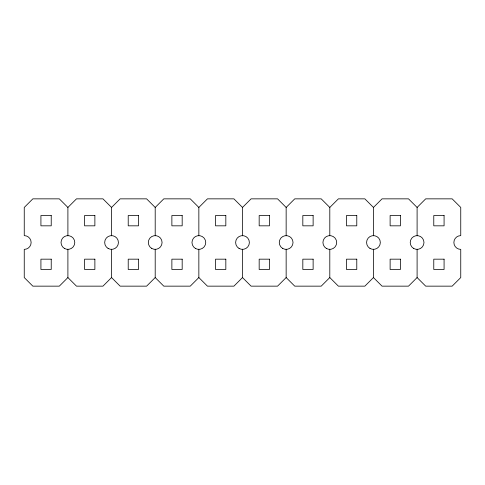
<?xml version="1.0" encoding="UTF-8"?>
<svg xmlns="http://www.w3.org/2000/svg" width="485" height="485" viewBox="0 0 485 485"><rect width="100%" height="100%" fill="white"/><g stroke="black" fill="none" stroke-linecap="round" stroke-linejoin="round"><path stroke-width="0.73" d="M67.9 235.625L67.9 207.441L76.491 198.85L102.959 198.85L111.55 207.441L111.55 235.625M111.55 207.441L120.141 198.85L146.609 198.85L155.2 207.441L155.2 235.625M67.9 249.375L67.9 277.559L59.309 286.15L32.841 286.15L24.25 277.559L24.25 249.375A6.875 6.875 0 0 0 31.125 242.5A6.875 6.875 0 0 0 24.25 235.625L24.25 207.441L32.841 198.85L59.309 198.85L67.9 207.441M155.2 207.441L163.791 198.85L190.259 198.85L198.85 207.441L198.85 235.625M111.55 249.375L111.55 277.559L102.959 286.15L76.491 286.15L67.9 277.559M198.85 207.441L207.441 198.85L233.909 198.85L242.5 207.441L242.5 235.625M155.2 249.375L155.2 277.559L146.609 286.15L120.141 286.15L111.55 277.559M242.5 207.441L251.091 198.85L277.559 198.85L286.15 207.441L286.15 235.625M198.85 249.375L198.85 277.559L190.259 286.15L163.791 286.15L155.2 277.559M286.15 207.441L294.741 198.85L321.209 198.85L329.8 207.441L329.8 235.625M242.5 249.375L242.5 277.559L233.909 286.15L207.441 286.15L198.85 277.559M329.8 207.441L338.391 198.85L364.859 198.85L373.45 207.441L373.45 235.625M286.15 249.375L286.15 277.559L277.559 286.15L251.091 286.15L242.5 277.559M373.45 207.441L382.041 198.85L408.509 198.85L417.1 207.441L417.1 235.625M329.8 249.375L329.8 277.559L321.209 286.15L294.741 286.15L286.15 277.559M417.1 207.441L425.691 198.85L452.159 198.85L460.75 207.441L460.75 235.625A6.875 6.875 0 0 0 453.875 242.5A6.875 6.875 0 0 0 460.75 249.375L460.75 277.559L452.159 286.15L425.691 286.15L417.1 277.559L417.1 249.375M373.45 249.375L373.45 277.559L364.859 286.15L338.391 286.15L329.8 277.559M417.1 277.559L408.509 286.15L382.041 286.15L373.45 277.559M51.228 215.522L40.922 215.522L40.922 225.828L51.228 225.828L51.228 215.522M94.878 215.522L84.572 215.522L84.572 225.828L94.878 225.828L94.878 215.522M138.528 215.522L128.222 215.522L128.222 225.828L138.528 225.828L138.528 215.522M182.178 215.522L171.872 215.522L171.872 225.828L182.178 225.828L182.178 215.522M225.828 215.522L215.522 215.522L215.522 225.828L225.828 225.828L225.828 215.522M269.478 215.522L259.172 215.522L259.172 225.828L269.478 225.828L269.478 215.522M313.128 215.522L302.822 215.522L302.822 225.828L313.128 225.828L313.128 215.522M356.778 215.522L346.472 215.522L346.472 225.828L356.778 225.828L356.778 215.522M400.428 215.522L390.122 215.522L390.122 225.828L400.428 225.828L400.428 215.522M444.078 215.522L433.772 215.522L433.772 225.828L444.078 225.828L444.078 215.522M51.228 259.172L40.922 259.172L40.922 269.478L51.228 269.478L51.228 259.172M94.878 259.172L84.572 259.172L84.572 269.478L94.878 269.478L94.878 259.172M138.528 259.172L128.222 259.172L128.222 269.478L138.528 269.478L138.528 259.172M182.178 259.172L171.872 259.172L171.872 269.478L182.178 269.478L182.178 259.172M225.828 259.172L215.522 259.172L215.522 269.478L225.828 269.478L225.828 259.172M269.478 259.172L259.172 259.172L259.172 269.478L269.478 269.478L269.478 259.172M313.128 259.172L302.822 259.172L302.822 269.478L313.128 269.478L313.128 259.172M356.778 259.172L346.472 259.172L346.472 269.478L356.778 269.478L356.778 259.172M400.428 259.172L390.122 259.172L390.122 269.478L400.428 269.478L400.428 259.172M444.078 259.172L433.772 259.172L433.772 269.478L444.078 269.478L444.078 259.172M64.463 248.453A6.875 6.875 0 0 0 74.775 242.5A6.875 6.875 0 0 0 64.463 236.547A6.875 6.875 0 0 0 64.463 248.453M413.663 248.453A6.875 6.875 0 0 0 423.975 242.5A6.875 6.875 0 0 0 413.663 236.547A6.875 6.875 0 0 0 413.663 248.453M108.113 248.453A6.875 6.875 0 0 0 118.425 242.5A6.875 6.875 0 0 0 108.113 236.547A6.875 6.875 0 0 0 108.113 248.453M151.763 248.453A6.875 6.875 0 0 0 162.075 242.5A6.875 6.875 0 0 0 151.763 236.547A6.875 6.875 0 0 0 151.763 248.453M195.413 248.453A6.875 6.875 0 0 0 205.725 242.5A6.875 6.875 0 0 0 195.413 236.547A6.875 6.875 0 0 0 195.413 248.453M370.013 248.453A6.875 6.875 0 0 0 380.325 242.5A6.875 6.875 0 0 0 370.013 236.547A6.875 6.875 0 0 0 370.013 248.453M326.363 248.453A6.875 6.875 0 0 0 336.675 242.5A6.875 6.875 0 0 0 326.363 236.547A6.875 6.875 0 0 0 326.363 248.453M282.713 248.453A6.875 6.875 0 0 0 293.025 242.5A6.875 6.875 0 0 0 282.713 236.547A6.875 6.875 0 0 0 282.713 248.453M239.063 248.453A6.875 6.875 0 0 0 249.375 242.5A6.875 6.875 0 0 0 239.063 236.547A6.875 6.875 0 0 0 239.063 248.453"/></g></svg>
